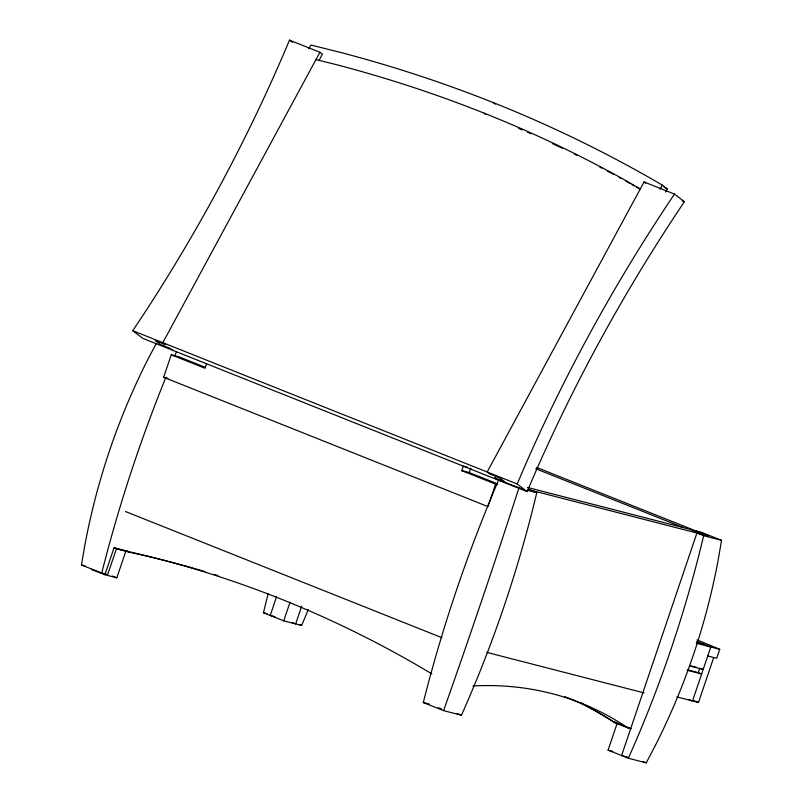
<?xml version="1.0" encoding="UTF-8"?>
<svg xmlns="http://www.w3.org/2000/svg" width="803" height="803" viewBox="0 0 803 803"><rect width="100%" height="100%" fill="white"/><g stroke="black" fill="none" stroke-linecap="round" stroke-linejoin="round"><path stroke-width="1.2" d="M116.495 548.569L107.672 574.617L101.72 573.081L81.444 564.991L84.787 545.548A691.995 688.211 -34.5 0 1 147.581 359.965L156.194 343.564M695.328 530.703L701.28 532.238L721.556 540.319L718.213 559.761A691.995 688.211 -34.5 0 1 655.419 745.355M518.879 488.094L512.806 506.834A691.995 57.786 -71.6 0 1 449.991 692.417L443.557 710.625L423.291 702.535A974.561 627.795 -68.3 0 1 498.613 480.013L522.462 489.017M497.73 484.671L495.602 484.119L487.993 506.603L163.641 377.28L171.25 354.806L178.698 356.723L205.498 367.403M93.77 569.979L91.381 569.367L104.902 574.757L114.026 547.787L128.932 551.621M104.902 574.757L116.826 577.829L125.951 550.858M206.552 363.779L205.036 368.276L171.25 354.806M276.623 596.509L270.22 615.449L274.987 616.684M268.162 593.668A974.561 742.895 -75.5 0 0 263.454 612.759L283.73 620.839L290.084 602.079M301.667 606.155L295.655 623.911L292.272 622.566M495.602 484.119L461.815 470.648L463.331 466.162L467.587 467.256M461.815 470.648L469.263 472.576L470.789 468.079M655.399 745.345L646.234 762.85L628.347 758.243L608.082 750.163L617.206 723.182L630.726 728.572M687.388 669.812L698.279 672.623L699.794 668.126M676.799 696.884L698.49 702.474L713.706 657.516M696.974 639.861A1795.367 112.731 18.7 0 1 719.729 649.296L716.688 658.289L707.744 655.981M674.47 194.085L684.407 201.704A1337.136 1006.279 -52.5 0 0 536.173 470.558L527.129 491.597L517.192 483.968L526.236 462.929A1337.136 1006.279 -52.5 0 1 674.47 194.085L644.066 181.96L487.18 472.003L489.659 473.911L499.797 477.956L504.766 481.76L494.638 477.725L497.117 479.632M308.884 48.792L310.922 45.018L342.158 52.857A2150.243 1618.196 -52.5 0 1 662.304 185.112L667.273 188.916L665.597 192.027M527.129 491.597L142.723 338.324L132.776 330.706L145.905 310.851A1337.136 1006.279 -52.5 0 0 289.502 40.15L319.915 52.275L162.828 342.69L165.318 344.587L155.18 340.552L160.148 344.367L170.286 348.402L172.765 350.309M318.831 60.777L322.394 54.182L319.915 52.275M660.066 189.257L662.304 185.112M315.96 59.583L335.764 64.501A2068.608 1556.766 -52.5 0 1 623.148 179.079L640.312 188.906M163.641 377.28L167.897 378.374M527.451 487.441L689.365 529.167L702.876 534.557M527.621 489.398L708.838 536.093L536.635 467.436M527.23 490.242L536.765 492.701A974.561 742.895 -75.5 0 1 461.444 715.232L443.557 710.625M627.555 757.088L621.592 755.543L696.914 533.021L703.669 535.711L721.556 540.319M696.753 642.42L704.03 644.297M696.271 643.253L719.729 649.296M691.333 665.938L696.171 667.193M689.877 666.038L703.177 669.471L700.929 668.578M687.147 670.224L701.651 673.968L698.279 672.623M114.026 547.787L129.333 552.203A1757.918 1340.046 -75.5 0 1 183.445 565.422M486.869 652.397L644.026 692.899M81.444 564.991L85.018 565.914M263.454 612.759L267.038 613.683M283.73 620.839L301.617 625.447A974.561 627.795 -68.3 0 0 308.292 609.597M588.87 707.212A1757.918 1340.046 -75.5 0 1 613.833 721.837L616.212 722.449M564.83 696.663A584.915 376.798 -68.3 0 1 614.225 722.419L617.587 723.282M472.917 685.953A584.915 376.798 -68.3 0 1 627.745 727.809L631.098 728.672M423.291 702.535L429.254 704.07M608.082 750.163L612.85 751.387M682.159 200.81L684.407 201.704M535.762 468.761L683.403 527.631M132.776 330.706L517.192 483.968M530.01 490.011L536.765 492.701M469.263 472.576L497.228 483.717M696.833 641.426L710.785 646.997L692.527 700.939L689.145 699.594M693.832 700.617L698.49 702.474M125.489 511.531L441.961 637.712M613.833 721.837L616.082 722.74M614.225 722.419L627.745 727.809M127.075 551.3L129.333 552.203M299.358 624.553L301.617 625.447M642.852 761.505L646.234 762.85M112.32 576.032L116.826 577.829M456.937 713.435L461.444 715.232M438.257 707.664L441.64 709.019M625.637 180.986L629.923 183.445M632.071 184.67L634.219 185.894M636.357 187.129L639.579 188.966M644.066 181.96L645.722 183.235M493.343 102.633L495.331 104.159M484.129 113.153L485.785 114.427M289.502 40.15L292.483 42.439M581.211 702.906A1757.918 1340.046 -75.5 0 1 583.4 704.131M585.588 705.355A1757.918 1340.046 -75.5 0 1 587.776 706.59M117.409 549.132A1757.918 1340.046 -75.5 0 1 431.894 673.888M184.64 565.754A1757.918 1340.046 -75.5 0 1 204.875 571.545M214.361 574.406A1757.918 1340.046 -75.5 0 1 217.904 575.51M101.72 573.081A974.561 627.795 -68.3 0 1 165.699 377.771M174.632 356.201A974.561 627.795 -68.3 0 1 176.55 351.684M518.618 128.35A2068.608 1556.766 -52.5 0 1 522.02 129.825M527.671 132.304A2068.608 1556.766 -52.5 0 1 531.054 133.8M552.364 143.536A2068.608 1556.766 -52.5 0 1 562.381 148.284M574.546 154.206A2068.608 1556.766 -52.5 0 1 576.755 155.3M599.731 167.014A2068.608 1556.766 -52.5 0 1 601.909 168.158M607.329 171.029A2068.608 1556.766 -52.5 0 1 613.813 174.512M619.193 177.433A2068.608 1556.766 -52.5 0 1 621.351 178.617M664.041 187.039A2150.243 1618.196 -52.5 0 1 667.273 188.916M703.669 535.711A974.561 742.895 -75.5 0 1 628.347 758.243"/></g></svg>
